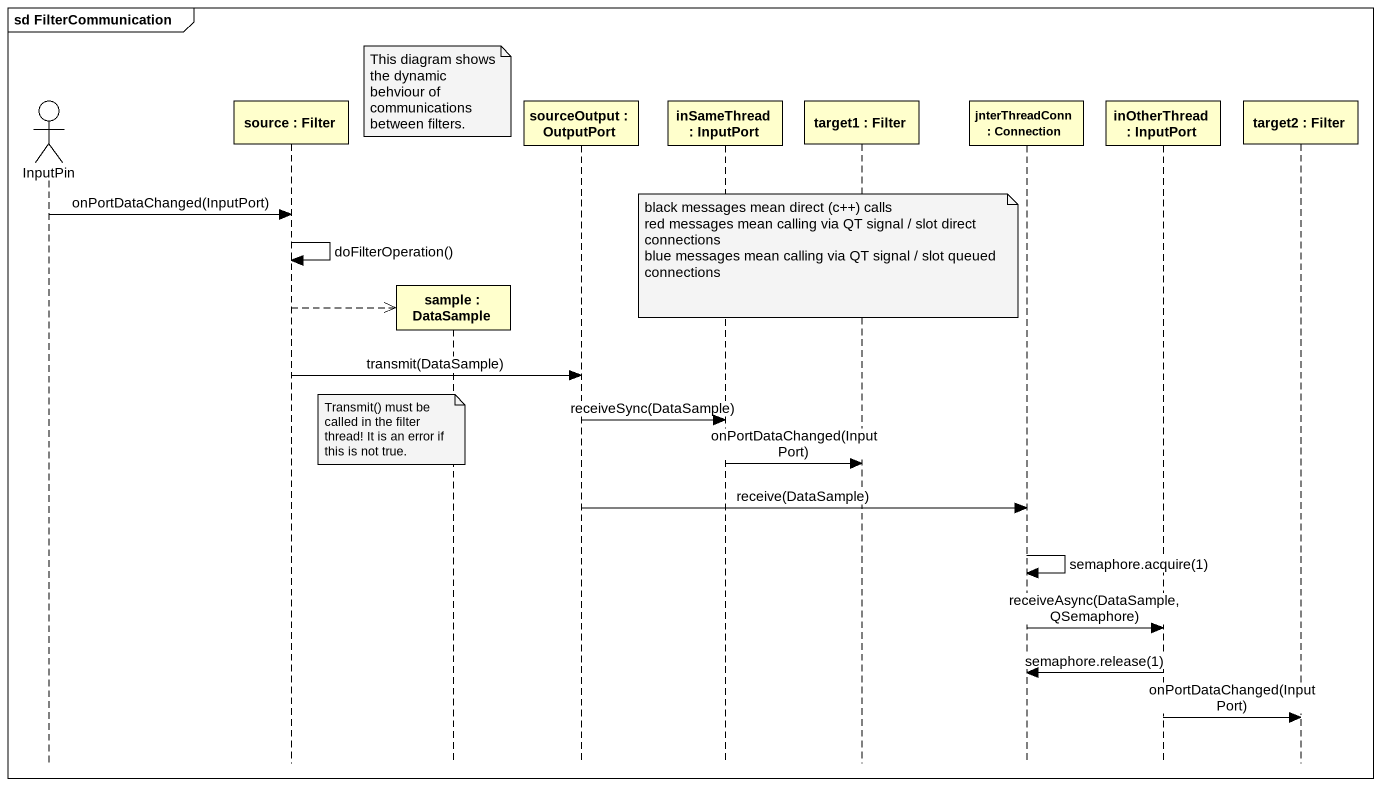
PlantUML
@startuml
mainframe sd FilterCommunication
hide footbox
actor InputPin
participant "source : Filter" as source
participant "sample : DataSample" as sample
participant "sourceOutput : OutputPort" as sourceOutput
participant "inSameThread : InputPort" as inSameThread
participant "target1 : Filter" as target1
participant "jnterThreadConn : Connection" as jnterThreadConn
participant "inOtherThread : InputPort" as inOtherThread
participant "target2 : Filter" as target2

note over sample : This diagram shows the dynamic behviour of communications between filters.
InputPin -> source : onPortDataChanged(InputPort)
source -> source : doFilterOperation()
note over target1
  black messages mean direct (c++) calls
  red messages mean calling via QT signal / slot direct connections
  blue messages mean calling via QT signal / slot queued connections
end note
source -->> sample **
source -> sourceOutput : transmit(DataSample)
sourceOutput -> inSameThread : receiveSync(DataSample)
note over sample : Transmit() must be called in the filter thread! It is an error if this is not true.
inSameThread -> target1 : onPortDataChanged(InputPort)
sourceOutput -> jnterThreadConn : receive(DataSample)
jnterThreadConn -> jnterThreadConn : semaphore.acquire(1)
jnterThreadConn -> inOtherThread : receiveAsync(DataSample, QSemaphore)
inOtherThread -> jnterThreadConn : semaphore.release(1)
inOtherThread -> target2 : onPortDataChanged(InputPort)
@enduml
